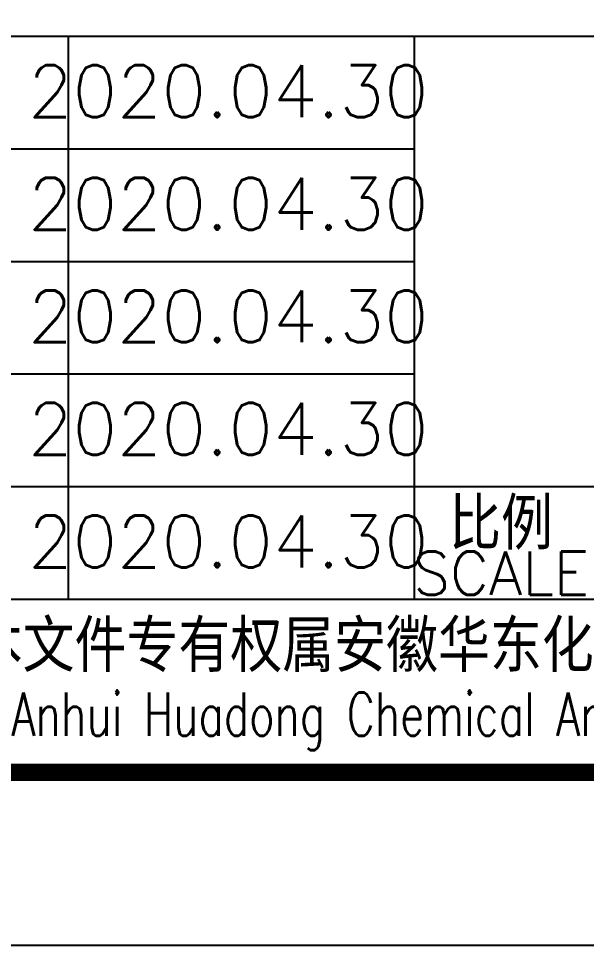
# Model space of a CAD drawing. Header units: millimetres. Extents: x 866309 to 879639, y 39442 to 44891.
# Drawn here: x 877001.8 to 877034.6, y 39448.6 to 39502.2 of the extents above; entities that cross this region are included whole.
import ezdxf
from ezdxf.enums import TextEntityAlignment as Align

# ---------------------------------------------------------------- set-up
doc = ezdxf.new("R2010")
doc.units = ezdxf.units.MM
doc.header["$LTSCALE"] = 1000
doc.header["$MEASUREMENT"] = 0
doc.styles.add('ECEC_TQ', font='txt_l.shx', dxfattribs={"bigfont": 'hztxt_l.shx'})

msp = doc.modelspace()

# ---------------------------------------------------------------- linework, layer by layer
for p, q in [((876969.672, 39501.127), (877079.672, 39501.127)), ((877004.672, 39468.627), (877004.672, 39501.127)), ((877024.672, 39468.627), (877024.672, 39501.127)), ((876969.672, 39494.627), (877024.672, 39494.627)), ((876969.672, 39488.127), (877024.672, 39488.127)), ((876969.672, 39481.627), (877024.672, 39481.627)), ((876969.672, 39475.127), (877024.672, 39475.127)), ((877024.672, 39475.127), (877149.672, 39475.127)), ((876969.672, 39468.627), (877149.672, 39468.627)), ((876969.672, 39458.627), (877149.672, 39458.627)), ((877159.672, 39448.627), (876108.422, 39448.627))]:
    msp.add_line(p, q)
at = {"color": 0, "const_width": 1}
msp.add_lwpolyline([(877149.672, 39458.627), (876133.422, 39458.627), (876133.422, 40032.627), (877149.672, 40032.627)], close=True, dxfattribs=at)

# ---------------------------------------------------------------- texts
at = {"style": 'ECEC_TQ'}
for s, height, p in [('比例', 3, (877029.672, 39473.127)), ('SCALE', 2.5, (877029.672, 39470.127)), ('本文件专有权属安徽华东化工医药工程有限责任公司所有,未经许可不得复制或转让给第三方', 3, (877059.672, 39465.627))]:
    msp.add_text(s, height=height, dxfattribs=at).set_placement(p, align=Align.MIDDLE)
at = {"style": 'ECEC_TQ', "width": 0.72}
msp.add_text('The proprietary right of this document belongs to Anhui Huadong Chemical And Medical Engineering  Co.,Ltd.  and any replication or transfer to the 3rd. side is forbidden without its permission. ', height=2.5, dxfattribs=at).set_placement((877059.672, 39461.627), align=Align.MIDDLE)
at = {"style": 'ECEC_TQ'}
for p in [(877013.916, 39497.955), (877013.916, 39491.455), (877013.916, 39484.955), (877013.916, 39478.455), (877013.916, 39471.955)]:
    msp.add_attdef('2020.04.30', text=' ', height=3, dxfattribs=at).set_placement(p, align=Align.MIDDLE)

doc.saveas('drawing.dxf')
